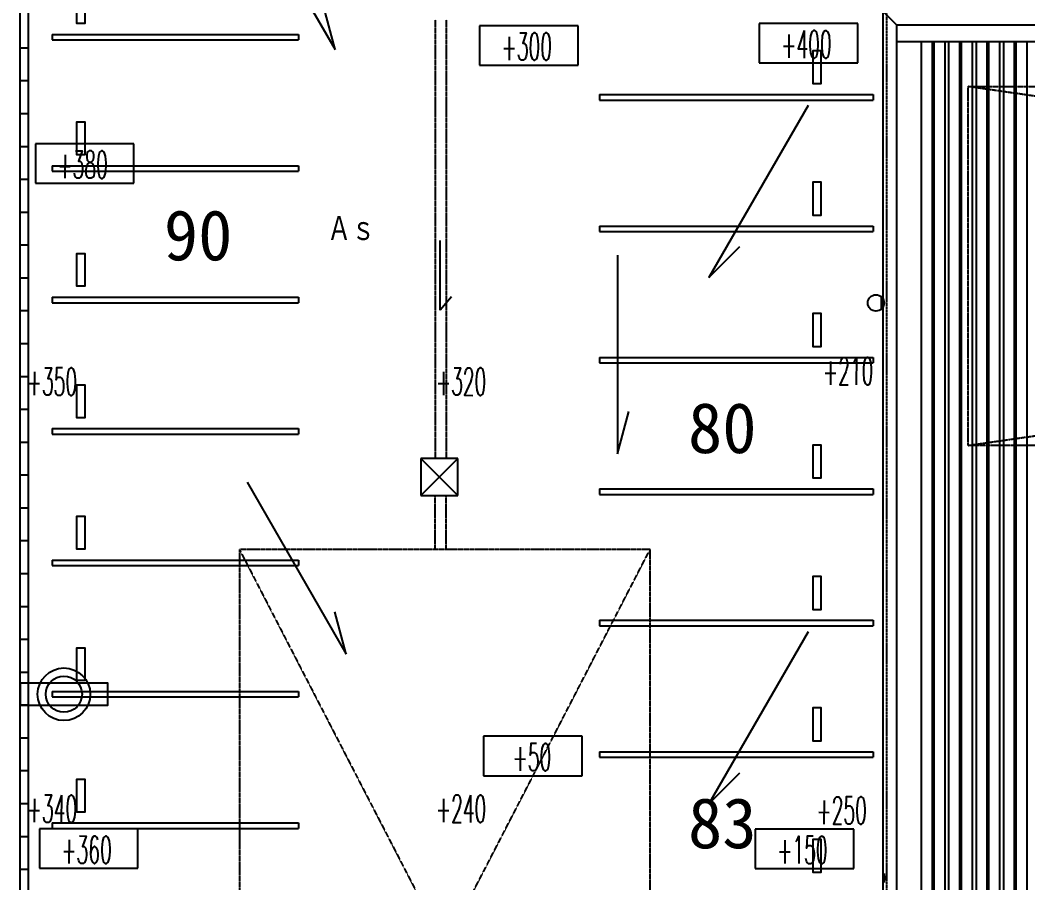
# Model space of a CAD drawing. Header units: millimetres. Extents: x 5204 to 163252, y 3613 to 115772.
# Drawn here: x 22308 to 40718, y 46316 to 62068 of the extents above; entities that cross this region are included whole.
import ezdxf

# ---------------------------------------------------------------- set-up
doc = ezdxf.new("R2010")
doc.units = ezdxf.units.MM
doc.header["$LTSCALE"] = 0.2
doc.header["$PDMODE"] = 1
doc.linetypes.add('CENTER', pattern=[50.8, 31.75, -6.35, 6.35, -6.35])
doc.linetypes.add('HIDDEN', pattern=[0.375, 0.25, -0.125])
doc.layers.get('Defpoints').update_dxf_attribs({"color": 40})
doc.layers.add('0-1', color=7, linetype='Continuous')
doc.layers.add('92 設備記述', color=3, linetype='Continuous')
doc.layers.add('A_通芯', color=8, linetype='Continuous', plot=False)
doc.styles.get("Standard").update_dxf_attribs({"font": 'simplex.shx', "width": 0.8, "height": 700, "bigfont": 'extfont2.shx'})
doc.styles.add('Standard-A', font='romans.shx', dxfattribs={"bigfont": 'extfont2.shx'})
doc.styles.add('ゴシック', font='MS Gothic.ttf', dxfattribs={"height": 4})

msp = doc.modelspace()

# ---------------------------------------------------------------- linework, layer by layer
at = {"layer": '0-1', "color": 7}
msp.add_line((22308, 33358), (22308, 96359), dxfattribs=at)
at = {"layer": '0-1', "color": 7, "linetype": 'Continuous'}
for p, q in [((22458, 33661), (22458, 96359)), ((26248, 64674), (28062, 61533)), ((28062, 61533), (27854, 62308)), ((38072, 62225), (38322, 61975)), ((38072, 34895), (38072, 62225)), ((30701, 61967), (30701, 61247)), ((32501, 61967), (30701, 61967)), ((32501, 61247), (32501, 61967)), ((37610, 62007), (35810, 62007)), ((35810, 62007), (35810, 61287)), ((37610, 61287), (37610, 62007)), ((86162, 61975), (38322, 61975)), ((38322, 39767), (38322, 61975)), ((22892, 61809), (22892, 61709)), ((22892, 61809), (27392, 61809)), ((22892, 61709), (27392, 61709)), ((27392, 61809), (27392, 61709)), ((86162, 61675), (38322, 61675)), ((38777, 39767), (38777, 61675)), ((38977, 39767), (38977, 61675)), ((39007, 39767), (39007, 61675)), ((39477, 39767), (39477, 61675)), ((39507, 39767), (39507, 61675)), ((39977, 39767), (39977, 61675)), ((40007, 39767), (40007, 61675)), ((40477, 39767), (40477, 61675)), ((40507, 39767), (40507, 61675)), ((22458, 61558), (22308, 61558)), ((30701, 61247), (32501, 61247)), ((35810, 61287), (37610, 61287)), ((22458, 60958), (22308, 60958)), ((32892, 60709), (37892, 60709)), ((32892, 60709), (32892, 60609)), ((32892, 60609), (37892, 60609)), ((37892, 60709), (37892, 60609)), ((36703, 60512), (34890, 57371)), ((22458, 60358), (22308, 60358)), ((22458, 59758), (22308, 59758)), ((22586, 59811), (22586, 59091)), ((24386, 59811), (22586, 59811)), ((24386, 59091), (24386, 59811)), ((22892, 59409), (22892, 59309)), ((22892, 59409), (27392, 59409)), ((22892, 59309), (27392, 59309)), ((27392, 59409), (27392, 59309)), ((22458, 59158), (22308, 59158)), ((22586, 59091), (24386, 59091)), ((22458, 58558), (22308, 58558)), ((32892, 58309), (37892, 58309)), ((32892, 58309), (32892, 58209)), ((32892, 58209), (37892, 58209)), ((37892, 58309), (37892, 58209)), ((29979, 56770), (29979, 58043)), ((22458, 57958), (22308, 57958)), ((34890, 57371), (35457, 57938)), ((33219, 57776), (33219, 54149)), ((22458, 57358), (22308, 57358)), ((22892, 57009), (22892, 56909)), ((22892, 57009), (27392, 57009)), ((22892, 56909), (27392, 56909)), ((27392, 57009), (27392, 56909)), ((30188, 57017), (29979, 56770)), ((38047, 56798), (38047, 57012)), ((38067, 56822), (38067, 56988)), ((38087, 56867), (38087, 56944)), ((22458, 56758), (22308, 56758)), ((22458, 56158), (22308, 56158)), ((32892, 55909), (37892, 55909)), ((32892, 55909), (32892, 55809)), ((32892, 55809), (37892, 55809)), ((37892, 55909), (37892, 55809)), ((22458, 55558), (22308, 55558)), ((22458, 54958), (22308, 54958)), ((33219, 54149), (33427, 54924)), ((22892, 54609), (22892, 54509)), ((22892, 54609), (27392, 54609)), ((22892, 54509), (27392, 54509)), ((27392, 54609), (27392, 54509)), ((22458, 54358), (22308, 54358)), ((29627, 54066), (29627, 53391)), ((29627, 54066), (30302, 53391)), ((29627, 53391), (30302, 54066)), ((30302, 54066), (29627, 54066)), ((30302, 53391), (30302, 54066)), ((22458, 53758), (22308, 53758)), ((26454, 53631), (28267, 50490)), ((29627, 53391), (30302, 53391)), ((32892, 53509), (37892, 53509)), ((32892, 53509), (32892, 53409)), ((32892, 53409), (37892, 53409)), ((37892, 53509), (37892, 53409)), ((22458, 53158), (22308, 53158)), ((22458, 52558), (22308, 52558)), ((22892, 52209), (22892, 52109)), ((22892, 52209), (27392, 52209)), ((22892, 52109), (27392, 52109)), ((27392, 52209), (27392, 52109)), ((22458, 51958), (22308, 51958)), ((22458, 51358), (22308, 51358)), ((28267, 50490), (28059, 51265)), ((32892, 51109), (37892, 51109)), ((32892, 51109), (32892, 51009)), ((32892, 51009), (37892, 51009)), ((37892, 51109), (37892, 51009)), ((36703, 50897), (34890, 47756)), ((22458, 50758), (22308, 50758)), ((22458, 50158), (22308, 50158)), ((22892, 49809), (22892, 49709)), ((22892, 49809), (27392, 49809)), ((22892, 49709), (27392, 49709)), ((27392, 49809), (27392, 49709)), ((22458, 49558), (22308, 49558)), ((30776, 48992), (30776, 48272)), ((32576, 48992), (30776, 48992)), ((32576, 48272), (32576, 48992)), ((22458, 48958), (22308, 48958)), ((32892, 48709), (37892, 48709)), ((32892, 48709), (32892, 48609)), ((32892, 48609), (37892, 48609)), ((37892, 48709), (37892, 48609)), ((22458, 48358), (22308, 48358)), ((30776, 48272), (32576, 48272)), ((34890, 47756), (35457, 48323)), ((22458, 47758), (22308, 47758)), ((22892, 47409), (22892, 47309)), ((22892, 47409), (27392, 47409)), ((27392, 47409), (27392, 47309)), ((22458, 47158), (22308, 47158)), ((22659, 47301), (22659, 46581)), ((24459, 47301), (22659, 47301)), ((22892, 47309), (27392, 47309)), ((24459, 46581), (24459, 47301)), ((35737, 47296), (35737, 46576)), ((37537, 47296), (35737, 47296)), ((37537, 46576), (37537, 47296)), ((22659, 46581), (24459, 46581)), ((22458, 46558), (22308, 46558)), ((35737, 46576), (37537, 46576)), ((38077, 46298), (38077, 46512)), ((38097, 46322), (38097, 46488)), ((38117, 46367), (38117, 46444))]:
    msp.add_line(p, q, dxfattribs=at)
at = {"layer": '0-1', "color": 8, "linetype": 'HIDDEN', "ltscale": 30}
for p, q in [((29889, 62075), (29889, 54066)), ((30089, 62075), (30089, 54066)), ((39626, 54303), (85128, 60856)), ((85128, 54303), (39626, 60856)), ((29889, 52400), (29889, 53391)), ((30089, 52400), (30089, 53391)), ((26315, 37900), (33815, 52400)), ((26315, 52400), (33815, 37900))]:
    msp.add_line(p, q, dxfattribs=at)
at = {"layer": '0-1', "color": 8, "linetype": 'Continuous'}
for p, q in [((39207, 34745), (39207, 61675)), ((39277, 34745), (39277, 61675)), ((39707, 34745), (39707, 61675)), ((39777, 34745), (39777, 61675)), ((40207, 34745), (40207, 61675)), ((40277, 34745), (40277, 61675)), ((40707, 34745), (40707, 61675))]:
    msp.add_line(p, q, dxfattribs=at)
at = {"layer": '0-1', "color": 7, "linetype": 'Continuous'}
for points in [[(23342, 62009), (23342, 62609), (23492, 62609), (23492, 62009), (23342, 62009), (23342, 62009)], [(36942, 60909), (36942, 61509), (36792, 61509), (36792, 60909), (36942, 60909), (36942, 60909)], [(23342, 59609), (23342, 60209), (23492, 60209), (23492, 59609), (23342, 59609), (23342, 59609)], [(36942, 58509), (36942, 59109), (36792, 59109), (36792, 58509), (36942, 58509), (36942, 58509)], [(23342, 57209), (23342, 57809), (23492, 57809), (23492, 57209), (23342, 57209), (23342, 57209)], [(36942, 56109), (36942, 56709), (36792, 56709), (36792, 56109), (36942, 56109), (36942, 56109)], [(23342, 54809), (23342, 55409), (23492, 55409), (23492, 54809), (23342, 54809), (23342, 54809)], [(36942, 53709), (36942, 54309), (36792, 54309), (36792, 53709), (36942, 53709), (36942, 53709)], [(23342, 52409), (23342, 53009), (23492, 53009), (23492, 52409), (23342, 52409), (23342, 52409)], [(36942, 51309), (36942, 51909), (36792, 51909), (36792, 51309), (36942, 51309), (36942, 51309)], [(23342, 50009), (23342, 50609), (23492, 50609), (23492, 50009), (23342, 50009), (23342, 50009)], [(22308, 49959), (22308, 49559), (23908, 49559), (23908, 49959), (22308, 49959), (22308, 49959)], [(36942, 48909), (36942, 49509), (36792, 49509), (36792, 48909), (36942, 48909), (36942, 48909)], [(23342, 47609), (23342, 48209), (23492, 48209), (23492, 47609), (23342, 47609), (23342, 47609)], [(36942, 46509), (36942, 47109), (36792, 47109), (36792, 46509), (36942, 46509), (36942, 46509)]]:
    msp.add_lwpolyline(points, close=True, dxfattribs=at)
at = {"layer": '0-1', "color": 8, "linetype": 'HIDDEN', "ltscale": 30}
for points in [[(39626, 60856), (85128, 60856), (85128, 54303), (39626, 54303), (39626, 60856), (39626, 60856)], [(26315, 37900), (33815, 37900), (33815, 52400), (26315, 52400), (26315, 37900), (26315, 37900), (26315, 37900)]]:
    msp.add_lwpolyline(points, close=True, dxfattribs=at)
at = {"layer": '0-1', "color": 7, "linetype": 'Continuous'}
for centre, radius in [((37942, 56905), 150), ((23108, 49759), 480), ((23108, 49759), 330)]:
    msp.add_circle(centre, radius, dxfattribs=at)
at = {"layer": '0-1', "color": 7}
for p in [(24082, 49871), (23255, 49474), (27005, 49474), (30617, 47686), (22937, 47652), (27159, 47519), (27832, 47663), (25696, 47346), (36218, 47465), (30573, 47186), (30613, 47186), (23255, 47013), (23255, 47013), (24076, 46871), (27005, 46912)]:
    msp.add_point(p, dxfattribs=at)
at = {"layer": 'A_通芯', "linetype": 'CENTER', "ltscale": 2}
msp.add_line((38142, 25862), (38142, 62551), dxfattribs=at)

# ---------------------------------------------------------------- texts
at = {"layer": '0-1', "color": 7, "width": 0.5}
for s, p in [('+400', (36212, 61378)), ('+300', (31103, 61338)), ('+380', (22987, 59182)), ('+210', (36973, 55409)), ('+350', (22427, 55219)), ('+320', (29902, 55219)), ('+50', (31303, 48363)), ('+340', (22427, 47421)), ('+240', (29902, 47421)), ('+250', (36854, 47389)), ('+360', (23060, 46672)), ('+150', (36138, 46667))]:
    msp.add_text(s, height=500, rotation=359.84, dxfattribs=at).set_placement(p)
at = {"layer": '92 設備記述', "style": 'Standard-A', "width": 0.8}
msp.add_text('Ａｓ', height=500, dxfattribs=at).set_placement((27916, 58005))
at = {"layer": 'Defpoints', "style": 'ゴシック'}
for s, p in [('90', (24934, 57682)), ('80', (34510, 54163)), ('83', (34510, 46947))]:
    msp.add_text(s, height=920, dxfattribs=at).set_placement(p)

doc.saveas('drawing.dxf')
